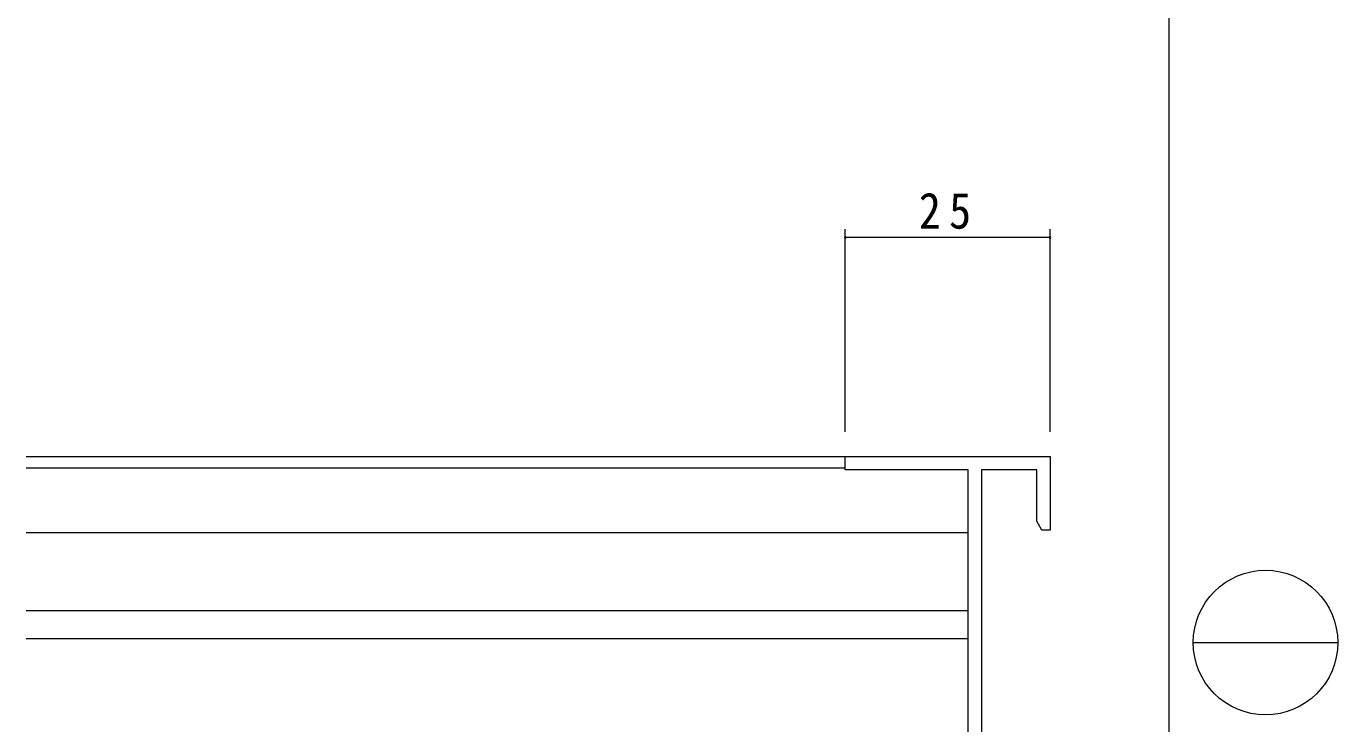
# Model space of a CAD drawing. Units: millimetres on the paper. Extents: x -397 to 397, y -282 to 282.
# Drawn here: x 236.6 to 396.7, y -68.6 to 16.5 of the extents above; entities that cross this region are included whole.
import ezdxf

# ---------------------------------------------------------------- set-up
doc = ezdxf.new("R2010")
doc.units = ezdxf.units.MM
for name, color, linetype, lineweight in [('0-1_YKK_ZWAK', 7, 'Continuous', 18), ('0-3_YKK_D', 6, 'Continuous', 18), ('0-4_YKK_11', 7, 'Continuous', 18), ('0-5_YKK_12', 2, 'Continuous', 18)]:
    doc.layers.add(name, color=color, linetype=linetype, lineweight=lineweight)
doc.styles.add('ＭＳ ゴシック', font='')
doc.styles.get('ＭＳ ゴシック').set_extended_font_data('MS Gothic')

msp = doc.modelspace()

# ---------------------------------------------------------------- linework, layer by layer
at = {"layer": '0-1_YKK_ZWAK'}
for p, q in [((376.092, 279.312), (376.092, -245.688)), ((379.068, -58.704), (396.708, -58.704))]:
    msp.add_line(p, q, dxfattribs=at)
msp.add_circle((387.888, -58.704), 8.82, dxfattribs=at)
at = {"layer": '0-3_YKK_D'}
for p, q in [((336.58, -32.988), (336.58, -8.288)), ((361.58, -9.288), (336.58, -9.288)), ((361.58, -32.988), (361.58, -8.288))]:
    msp.add_line(p, q, dxfattribs=at)
for centre, start, end in [((336.58, -9.288), 0, 180), ((336.58, -9.288), 180, 0), ((361.58, -9.288), 0, 180), ((361.58, -9.288), 180, 0)]:
    msp.add_arc(centre, 0.106, start, end, dxfattribs=at)
at = {"layer": '0-4_YKK_11'}
for p, q in [((336.58, -35.988), (361.58, -35.988)), ((336.58, -37.618), (336.58, -35.988)), ((361.58, -35.988), (361.58, -44.988)), ((351.58, -37.618), (336.58, -37.618)), ((351.58, -87.488), (351.58, -37.618)), ((351.58, -87.488), (351.58, -37.618)), ((353.21, -37.618), (353.21, -86.488)), ((359.95, -37.618), (353.21, -37.618)), ((359.95, -43.896), (359.95, -37.618)), ((360.58, -44.988), (359.95, -43.896)), ((361.58, -44.988), (360.58, -44.988))]:
    msp.add_line(p, q, dxfattribs=at)
at = {"layer": '0-5_YKK_12'}
for p, q in [((236.58, -35.988), (336.88, -35.988)), ((236.58, -37.388), (336.58, -37.388)), ((236.58, -45.288), (351.58, -45.288)), ((236.58, -54.788), (351.58, -54.788)), ((236.58, -58.188), (351.58, -58.188))]:
    msp.add_line(p, q, dxfattribs=at)

# ---------------------------------------------------------------- texts
at = {"layer": '0-3_YKK_D', "color": 7, "insert": (345.56, -8.288), "char_height": 4.399, "attachment_point": 7, "style": 'ＭＳ ゴシック'}
msp.add_mtext('\\T1.37;\\W0.9;25', dxfattribs=at)

doc.saveas('drawing.dxf')
